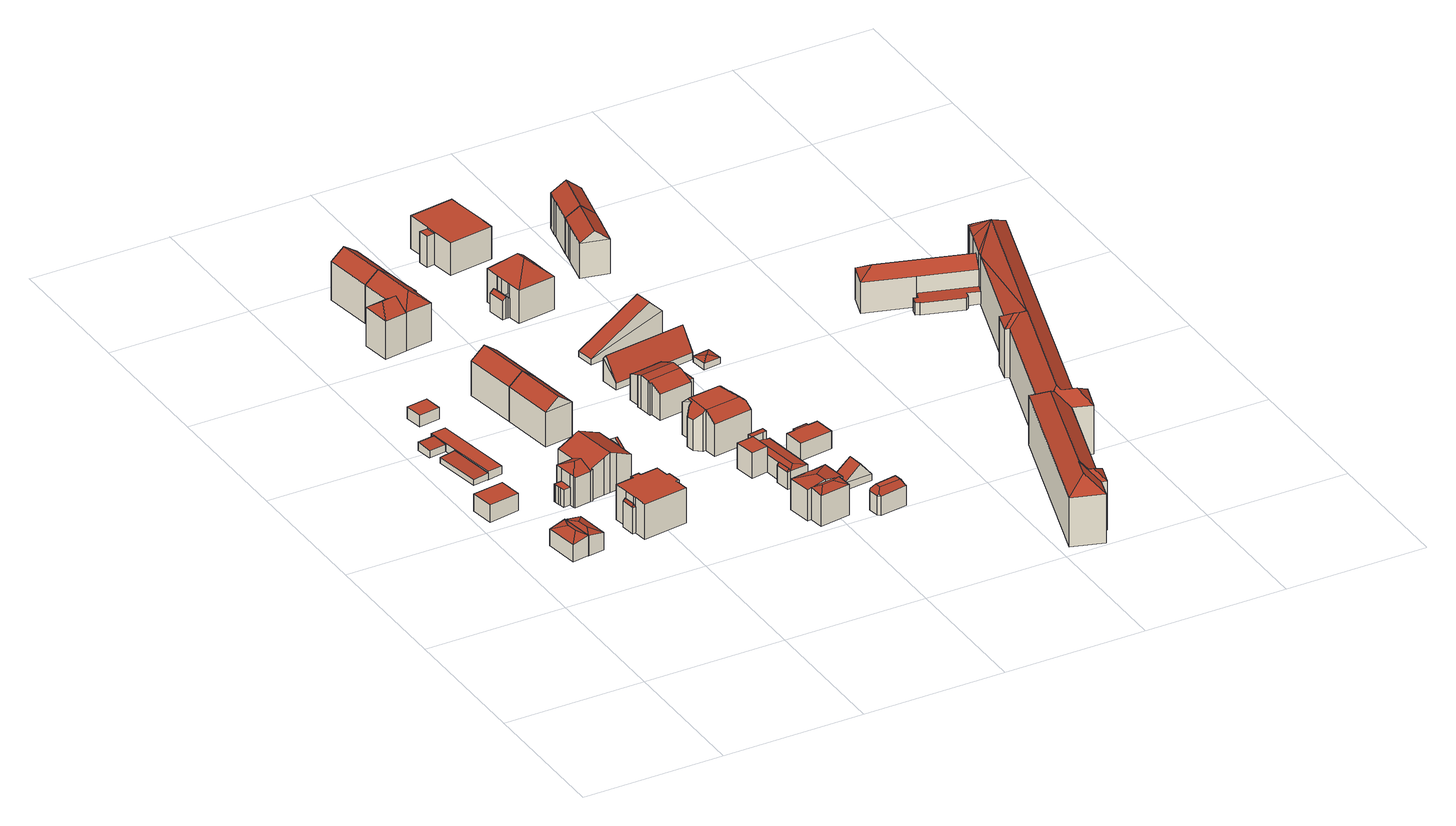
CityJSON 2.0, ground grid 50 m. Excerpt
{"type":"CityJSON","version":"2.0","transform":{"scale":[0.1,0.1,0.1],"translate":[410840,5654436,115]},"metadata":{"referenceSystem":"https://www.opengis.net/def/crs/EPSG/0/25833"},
"CityObjects":{
"building1":{"type":"Building","attributes":{"Dachtyp_tdc":"tdcHipRoof","Gemeindeschluessel":14612000,"Dachneigung":21.79,"QualitaetDacherkennung":47,"Geometrietyp2DReferenz":"3000","measuredHeight":7.82,"function":"31001_9998","roofType":"3200"},"geometry":[{"type":"Solid","lod":"2","boundaries":[[[[0,1,2,3]],[[1,4,5,2]],[[4,6,7,5]],[[6,0,3,7]],[[4,1,8]],[[0,6,9]],[[1,0,9,8]],[[6,4,8,9]],[[3,2,5,7]]]],"semantics":{"surfaces":[{"type":"WallSurface"},{"type":"RoofSurface"},{"type":"GroundSurface"}],"values":[[0,0,0,0,1,1,1,1,2]]}}]},
"building2":{"type":"Building","attributes":{"Dachtyp_tdc":"tdcPolyFlatRoof","Gemeindeschluessel":14612000,"Dachneigung":0,"QualitaetDacherkennung":71,"Geometrietyp2DReferenz":"3000","measuredHeight":6.34,"function":"31001_9998","roofType":"1000"},"geometry":[{"type":"Solid","lod":"2","boundaries":[[[[10,11,12,13]],[[11,14,15,12]],[[14,16,17,15]],[[16,10,13,17]],[[16,14,11,10]],[[13,12,15,17]]]],"semantics":{"surfaces":[{"type":"WallSurface"},{"type":"RoofSurface"},{"type":"GroundSurface"}],"values":[[0,0,0,0,1,2]]}}]},
"building3":{"type":"Building","attributes":{"Dachtyp_tdc":"tdcHipRoof","Gemeindeschluessel":14612000,"Dachneigung":22.18,"QualitaetDacherkennung":45,"Geometrietyp2DReferenz":"3000","measuredHeight":7.83,"function":"31001_9998","roofType":"3200"},"geometry":[{"type":"Solid","lod":"2","boundaries":[[[[18,19,20,21]],[[19,22,23,20]],[[22,24,25,23]],[[24,18,21,25]],[[22,19,26]],[[18,24,27]],[[19,18,27,26]],[[24,22,26,27]],[[21,20,23,25]]]],"semantics":{"surfaces":[{"type":"WallSurface"},{"type":"RoofSurface"},{"type":"GroundSurface"}],"values":[[0,0,0,0,1,1,1,1,2]]}}]},
"building4":{"type":"Building","attributes":{"Dachtyp_tdc":"tdcPolyFlatRoof","Gemeindeschluessel":14612000,"Dachneigung":3.37,"QualitaetDacherkennung":84,"Geometrietyp2DReferenz":"3000","measuredHeight":2.33,"function":"31001_2463","roofType":"2100"},"geometry":[{"type":"Solid","lod":"2","boundaries":[[[[28,29,30,31]],[[29,32,33,30]],[[32,34,35,33]],[[34,28,31,35]],[[34,32,29,28]],[[31,30,33,35]]]],"semantics":{"surfaces":[{"type":"WallSurface"},{"type":"RoofSurface"},{"type":"GroundSurface"}],"values":[[0,0,0,0,1,2]]}}]},
"building5":{"type":"Building","attributes":{"Dachtyp_tdc":"tdcPolyFlatRoof","Gemeindeschluessel":14612000,"Dachneigung":4.13,"QualitaetDacherkennung":89,"Geometrietyp2DReferenz":"3000","measuredHeight":3.01,"function":"31001_9998","roofType":"2100"},"geometry":[{"type":"Solid","lod":"2","boundaries":[[[[36,37,38,39]],[[37,40,41,38]],[[40,42,43,41]],[[42,36,39,43]],[[42,40,37,36]],[[39,38,41,43]]]],"semantics":{"surfaces":[{"type":"WallSurface"},{"type":"RoofSurface"},{"type":"GroundSurface"}],"values":[[0,0,0,0,1,2]]}}]},
"building6":{"type":"Building","attributes":{"Dachtyp_tdc":"tdcPolyFlatRoof","Gemeindeschluessel":14612000,"Dachneigung":0,"QualitaetDacherkennung":0,"Geometrietyp2DReferenz":"3000","BezugspunktDach":"2000","measuredHeight":3,"function":"31001_2463"},"geometry":[{"type":"MultiSurface","lod":"2","boundaries":[[[44,45,46,47,48]],[[48,47,49,50]],[[47,46,51,49]],[[46,45,52,51]],[[45,44,53,52]],[[44,48,50,53]],[[50,49,51,52,53]]],"semantics":{"surfaces":[{"type":"RoofSurface"},{"type":"WallSurface"},{"type":"GroundSurface"}],"values":[0,1,1,1,1,1,2]}}]},
"building7":{"type":"Building","attributes":{"Dachtyp_tdc":"tdcPolyFlatRoof","Gemeindeschluessel":14612000,"Dachneigung":0,"QualitaetDacherkennung":84,"Geometrietyp2DReferenz":"3000","measuredHeight":4.18,"function":"31001_9998","roofType":"1000"},"geometry":[{"type":"Solid","lod":"2","boundaries":[[[[54,55,56,57]],[[55,58,59,56]],[[58,60,61,59]],[[60,54,57,61]],[[60,58,55,54]],[[57,56,59,61]]]],"semantics":{"surfaces":[{"type":"WallSurface"},{"type":"RoofSurface"},{"type":"GroundSurface"}],"values":[[0,0,0,0,1,2]]}}]},
"building8":{"type":"Building","attributes":{"Gemeindeschluessel":14612000,"Geometrietyp2DReferenz":"3000","function":"31001_9998","roofType":"9999"},"children":["building8-1","building8-2"]},
"building8-1":{"type":"BuildingPart","attributes":{"Dachtyp_tdc":"tdcPolyFlatRoof","Dachneigung":0,"QualitaetDacherkennung":41,"Geometrietyp2DReferenz":"3000","measuredHeight":12.79,"roofType":"1000"},"parents":["building8"],"geometry":[{"type":"MultiSurface","lod":"2","boundaries":[[[62,63,64,65,66]],[[67,68,69,70,71]],[[68,72,73,69]],[[72,74,75,73]],[[74,76,77,75]],[[76,78,79,77]],[[78,80,81,79]],[[80,82,83,81]],[[82,84,85,83]],[[84,86,87,85]],[[86,88,89,87]],[[88,90,91,89]],[[90,62,66,91]],[[90,88,86,84,82,80,78,76,74,72,68,67,63,62]],[[66,65,70,69,73,75,77,79,81,83,85,87,89,91]]],"semantics":{"surfaces":[{"type":"WallSurface"},{"type":"RoofSurface"},{"type":"GroundSurface"}],"values":[0,0,0,0,0,0,0,0,0,0,0,0,0,1,2]}}]},
"building8-2":{"type":"BuildingPart","attributes":{"Dachtyp_tdc":"tdcFreeFormRoof","Dachneigung":64.71,"QualitaetDacherkennung":29,"Geometrietyp2DReferenz":"3000","measuredHeight":10.61,"roofType":"5000"},"parents":["building8"],"geometry":[{"type":"MultiSurface","lod":"2","boundaries":[[[92,93,94,95]],[[93,71,70,94]],[[64,92,95,65]],[[96,71,93]],[[97,96,93,92]],[[97,92,64]],[[96,97,64,71]],[[95,94,70,65]]],"semantics":{"surfaces":[{"type":"WallSurface"},{"type":"RoofSurface"},{"type":"GroundSurface"}],"values":[0,0,0,1,1,1,1,2]}}]},
"building9":{"type":"Building","attributes":{"Gemeindeschluessel":14612000,"Geometrietyp2DReferenz":"3000","function":"31001_9998","roofType":"9999"},"children":["building9-1","building9-2","building9-3","building9-4","building9-5"]},
"building9-1":{"type":"BuildingPart","attributes":{"Dachtyp_tdc":"tdcPolyFlatRoof","Dachneigung":31.11,"QualitaetDacherkennung":33,"Geometrietyp2DReferenz":"3000","measuredHeight":11.98,"roofType":"2100"},"parents":["building9"],"geometry":[{"type":"MultiSurface","lod":"2","boundaries":[[[98,99,100,101]],[[99,102,103,100]],[[102,104,105,103]],[[104,102,99,98,106]],[[101,100,103,105,107]]],"semantics":{"surfaces":[{"type":"WallSurface"},{"type":"RoofSurface"},{"type":"GroundSurface"}],"values":[0,0,0,1,2]}}]},
"building9-2":{"type":"BuildingPart","attributes":{"Dachtyp_tdc":"tdcGableRoof","Dachneigung":34.7,"QualitaetDacherkennung":36,"Geometrietyp2DReferenz":"3000","measuredHeight":12.9,"roofType":"3100"},"parents":["building9"],"geometry":[{"type":"MultiSurface","lod":"2","boundaries":[[[108,109,110,111]],[[109,112,113,110]],[[114,108,111,115]],[[116,117,118,119,120]],[[109,119,118,121,112]],[[108,120,119,109]],[[114,116,120,108]],[[111,110,113,115]]],"semantics":{"surfaces":[{"type":"WallSurface"},{"type":"RoofSurface"},{"type":"GroundSurface"}],"values":[0,0,0,1,1,0,0,2]}}]},
"building9-3":{"type":"BuildingPart","attributes":{"Dachtyp_tdc":"tdcGableRoof","Dachneigung":24.29,"QualitaetDacherkennung":57,"Geometrietyp2DReferenz":"3000","measuredHeight":14.57,"roofType":"3100"},"parents":["building9"],"geometry":[{"type":"MultiSurface","lod":"2","boundaries":[[[122,123,124,125]],[[123,126,101,124]],[[126,98,101]],[[127,105,104]],[[127,128,129,105]],[[128,130,115,129]],[[130,116,114,115]],[[131,113,112]],[[131,132,133,113]],[[132,134,135,133]],[[134,136,137,135]],[[136,138,139,137]],[[138,140,141,139]],[[140,142,143,141]],[[136,134,132,131,121,117,130,128,127,144]],[[144,126,123,122,145,146,142,140,138,136]],[[143,147,148,125,124,101,107,105,129,115,113,133,135,137,139,141]],[[142,146,147,143]]],"semantics":{"surfaces":[{"type":"WallSurface"},{"type":"RoofSurface"},{"type":"GroundSurface"}],"values":[0,0,0,0,0,0,0,0,0,0,0,0,0,0,1,1,2,0]}}]},
"building9-4":{"type":"BuildingPart","attributes":{"Dachtyp_tdc":"tdcHipAndGableRoof","Dachneigung":22.16,"QualitaetDacherkennung":74,"Geometrietyp2DReferenz":"3000","measuredHeight":13.07,"roofType":"5000"},"parents":["building9"],"geometry":[{"type":"MultiSurface","lod":"2","boundaries":[[[146,149,150,147]],[[149,151,152,150]],[[151,153,154,155,152]],[[156,157,158]],[[156,159,160,157]],[[159,161,122,125,160]],[[159,156,153,151,162]],[[151,149,146,163,162]],[[163,161,159,162]],[[147,150,152,155,157,160,125,148]]],"semantics":{"surfaces":[{"type":"WallSurface"},{"type":"RoofSurface"},{"type":"GroundSurface"}],"values":[0,0,0,0,0,0,1,1,1,2]}}]},
"building9-5":{"type":"BuildingPart","attributes":{"Dachtyp_tdc":"tdcPolyFlatRoof","Dachneigung":0,"QualitaetDacherkennung":52,"Geometrietyp2DReferenz":"3000","measuredHeight":6.39,"roofType":"1000"},"parents":["building9"],"geometry":[{"type":"MultiSurface","lod":"2","boundaries":[[[164,165,166,167]],[[165,168,169,166]],[[168,170,171,169]],[[170,172,173,171]],[[172,158,157,173]],[[154,164,167,155]],[[154,158,172,170,168,165,164]],[[167,166,169,171,173,157,155]]],"semantics":{"surfaces":[{"type":"WallSurface"},{"type":"RoofSurface"},{"type":"GroundSurface"}],"values":[0,0,0,0,0,0,1,2]}}]},
"building10":{"type":"Building","attributes":{"Dachtyp_tdc":"tdcGableRoof","Gemeindeschluessel":14612000,"Dachneigung":37.25,"QualitaetDacherkennung":83,"Geometrietyp2DReferenz":"3000","measuredHeight":16.45,"function":"31001_9998","roofType":"3100"},"geometry":[{"type":"Solid","lod":"2","boundaries":[[[[174,175,176,177]],[[175,178,179,176]],[[178,180,181,179]],[[180,174,177,181]],[[178,175,182]],[[174,180,183]],[[175,174,183,182]],[[180,178,182,183]],[[177,176,179,181]]]],"semantics":{"surfaces":[{"type":"WallSurface"},{"type":"RoofSurface"},{"type":"GroundSurface"}],"values":[[0,0,0,0,0,0,1,1,2]]}}]},
"building11":{"type":"Building","attributes":{"Dachtyp_tdc":"tdcGableRoof","Gemeindeschluessel":14612000,"Dachneigung":37.24,"QualitaetDacherkennung":81,"Geometrietyp2DReferenz":"3000","measuredHeight":16.46,"function":"31001_9998","roofType":"3100"},"geometry":[{"type":"Solid","lod":"2","boundaries":[[[[180,184,185,181]],[[184,186,187,185]],[[186,174,177,187]],[[174,180,181,177]],[[186,184,188]],[[180,174,183]],[[184,180,183,188]],[[174,186,188,183]],[[181,185,187,177]]]],"semantics":{"surfaces":[{"type":"WallSurface"},{"type":"RoofSurface"},{"type":"GroundSurface"}],"values":[[0,0,0,0,0,0,1,1,2]]}}]},
"building12":{"type":"Building","attributes":{"Gemeindeschluessel":14612000,"Geometrietyp2DReferenz":"3000","function":"31001_9998","roofType":"9999"},"children":["building12-1","building12-2"]},
"building12-1":{"type":"BuildingPart","attributes":{"Dachtyp_tdc":"tdcHipAndGableRoof","Dachneigung":36.06,"QualitaetDacherkennung":76,"Geometrietyp2DReferenz":"3000","measuredHeight":17.64,"roofType":"5000"},"parents":["building12"],"geometry":[{"type":"MultiSurface","lod":"2","boundaries":[[[189,190,191,192]],[[190,193,194,191]],[[193,195,196,197,194]],[[193,190,198]],[[190,189,199,200,198]],[[195,193,198,200]],[[192,191,194,197]]],"semantics":{"surfaces":[{"type":"WallSurface"},{"type":"RoofSurface"},{"type":"GroundSurface"}],"values":[0,0,0,1,1,1,2]}}]},
"building12-2":{"type":"BuildingPart","attributes":{"Dachtyp_tdc":"tdcHipAndGableRoof","Dachneigung":36.67,"QualitaetDacherkennung":79,"Geometrietyp2DReferenz":"3000","measuredHeight":17.68,"roofType":"5000"},"parents":["building12"],"geometry":[{"type":"MultiSurface","lod":"2","boundaries":[[[201,202,203,204]],[[202,205,206,203]],[[205,207,208,206]],[[207,209,210,208]],[[209,211,212,210]],[[211,213,214,212]],[[213,215,189,192,214]],[[196,216,217,197]],[[216,201,204,217]],[[215,213,218]],[[213,211,209,207,205,202,201,218]],[[201,216,196,219,199,215,218]],[[204,203,206,208,210,212,214,192,197,217]]],"semantics":{"surfaces":[{"type":"WallSurface"},{"type":"RoofSurface"},{"type":"GroundSurface"}],"values":[0,0,0,0,0,0,0,0,0,1,1,1,2]}}]},
"building13":{"type":"Building","attributes":{"Dachtyp_tdc":"tdcGableRoof","Gemeindeschluessel":14612000,"Dachneigung":36.15,"QualitaetDacherkennung":89,"Geometrietyp2DReferenz":"3000","measuredHeight":17.68,"function":"31001_9998","roofType":"3100"},"geometry":[{"type":"Solid","lod":"2","boundaries":[[[[216,220,221,222]],[[220,223,224,221]],[[223,202,225,224]],[[202,216,222,225]],[[223,220,226]],[[216,202,227]],[[220,216,227,226]],[[202,223,226,227]],[[222,221,224,225]]]],"semantics":{"surfaces":[{"type":"WallSurface"},{"type":"RoofSurface"},{"type":"GroundSurface"}],"values":[[0,0,0,0,0,0,1,1,2]]}}]},
"building14":{"type":"Building","attributes":{"Gemeindeschluessel":14612000,"Geometrietyp2DReferenz":"3000","function":"31001_9998","roofType":"9999"},"children":["building14-1","building14-2","building14-3"]},
"building14-1":{"type":"BuildingPart","attributes":{"Dachtyp_tdc":"tdcHipAndGableRoof","Dachneigung":11.46,"QualitaetDacherkennung":75,"Geometrietyp2DReferenz":"3000","measuredHeight":12.48,"roofType":"5000"},"parents":["building14"],"geometry":[{"type":"MultiSurface","lod":"2","boundaries":[[[228,229,230,231]],[[229,232,233,230]],[[232,234,235,233]],[[234,236,235]],[[237,238,239]],[[237,240,241,238]],[[240,242,243,241]],[[242,244,245,243]],[[244,246,247,245]],[[240,237,234,232,248]],[[232,229,228,249,250,248]],[[250,251,246,244,242,240,248]],[[247,252,231,230,233,235,238,241,243,245]]],"semantics":{"surfaces":[{"type":"WallSurface"},{"type":"RoofSurface"},{"type":"GroundSurface"}],"values":[0,0,0,0,0,0,0,0,0,1,1,1,2]}}]},
"building14-2":{"type":"BuildingPart","attributes":{"Dachtyp_tdc":"tdcHipRoof","Dachneigung":13.84,"QualitaetDacherkennung":62,"Geometrietyp2DReferenz":"3000","measuredHeight":11.98,"roofType":"3200"},"parents":["building14"],"geometry":[{"type":"MultiSurface","lod":"2","boundaries":[[[253,254,255,256]],[[254,257,228,231,255]],[[258,253,256,247,246]],[[257,254,259]],[[253,258,260]],[[254,253,260,259]],[[258,251,261,249,257,259,260]],[[256,255,231,252,247]]],"semantics":{"surfaces":[{"type":"WallSurface"},{"type":"RoofSurface"},{"type":"GroundSurface"}],"values":[0,0,0,1,1,1,1,2]}}]},
"building14-3":{"type":"BuildingPart","attributes":{"Dachtyp_tdc":"tdcGableRoof","Dachneigung":20.11,"QualitaetDacherkennung":32,"Geometrietyp2DReferenz":"3000","measuredHeight":7.78,"roofType":"3100"},"parents":["building14"],"geometry":[{"type":"MultiSurface","lod":"2","boundaries":[[[236,262,263,235]],[[262,264,265,263]],[[264,239,238,265]],[[264,262,266]],[[262,236,267,266]],[[239,264,266,267]],[[235,263,265,238]]],"semantics":{"surfaces":[{"type":"WallSurface"},{"type":"RoofSurface"},{"type":"GroundSurface"}],"values":[0,0,0,0,1,1,2]}}]},
"building15":{"type":"Building","attributes":{"Gemeindeschluessel":14612000,"Geometrietyp2DReferenz":"3000","function":"31001_9998","roofType":"9999"},"children":["building15-1","building15-2","building15-3","building15-4"]},
"building15-1":{"type":"BuildingPart","attributes":{"Dachtyp_tdc":"tdcPolyFlatRoof","Dachneigung":0,"QualitaetDacherkennung":71,"Geometrietyp2DReferenz":"3000","measuredHeight":9.36,"roofType":"1000"},"parents":["building15"],"geometry":[{"type":"MultiSurface","lod":"2","boundaries":[[[268,269,270,271,272]],[[269,273,274,270]],[[273,275,276,274]],[[275,277,278,279,276]],[[277,275,273,269,268]],[[271,270,274,276,279]]],"semantics":{"surfaces":[{"type":"WallSurface"},{"type":"RoofSurface"},{"type":"GroundSurface"}],"values":[0,0,0,0,1,2]}}]},
"building15-2":{"type":"BuildingPart","attributes":{"Dachtyp_tdc":"tdcPolyFlatRoof","Dachneigung":5.28,"QualitaetDacherkennung":47,"Geometrietyp2DReferenz":"3000","measuredHeight":9.52,"roofType":"2100"},"parents":["building15"],"geometry":[{"type":"MultiSurface","lod":"2","boundaries":[[[280,281,282,283]],[[281,284,282]],[[285,286,276,275]],[[285,280,283,286]],[[285,275,281,280]],[[283,282,287,279,276,286]]],"semantics":{"surfaces":[{"type":"WallSurface"},{"type":"RoofSurface"},{"type":"GroundSurface"}],"values":[0,0,0,0,1,2]}}]},
"building15-3":{"type":"BuildingPart","attributes":{"Dachtyp_tdc":"tdcHipAndGableRoof","Dachneigung":10.03,"QualitaetDacherkennung":22,"Geometrietyp2DReferenz":"3000","measuredHeight":6.92,"roofType":"5000"},"parents":["building15"],"geometry":[{"type":"MultiSurface","lod":"2","boundaries":[[[284,288,289,282]],[[288,290,291,289]],[[290,292,293,294,291]],[[295,272,271,296,297]],[[292,290,298]],[[290,288,284,299,298]],[[299,278,272,295,292,298]],[[279,287,282,289,291,294,296,271]]],"semantics":{"surfaces":[{"type":"WallSurface"},{"type":"RoofSurface"},{"type":"GroundSurface"}],"values":[0,0,0,0,1,1,1,2]}}]},
"building15-4":{"type":"BuildingPart","attributes":{"Dachtyp_tdc":"tdcFreeFormRoof","Dachneigung":58.07,"QualitaetDacherkennung":22,"Geometrietyp2DReferenz":"3000","measuredHeight":7.32,"roofType":"5000"},"parents":["building15"],"geometry":[{"type":"MultiSurface","lod":"2","boundaries":[[[293,300,301,294]],[[300,302,303,301]],[[302,297,296,303]],[[304,297,302]],[[305,304,302,300]],[[305,300,293]],[[304,305,293,297]],[[294,301,303,296]]],"semantics":{"surfaces":[{"type":"WallSurface"},{"type":"RoofSurface"},{"type":"GroundSurface"}],"values":[0,0,0,0,1,1,1,2]}}]},
"building16":{"type":"Building","attributes":{"Dachtyp_tdc":"tdcFreeFormRoof","Gemeindeschluessel":14612000,"Dachneigung":0.602,"QualitaetDacherkennung":37,"Geometrietyp2DReferenz":"3000","measuredHeight":14.74,"function":"31001_9998","roofType":"5000"},"geometry":[{"type":"Solid","lod":"2","boundaries":[[[[306,307,308,309]],[[307,310,311,308]],[[312,313,314,315]],[[313,316,317,314]],[[316,318,319,317]],[[318,320,321,319]],[[320,322,323,321]],[[322,324,325,323]],[[324,326,327,325]],[[326,328,329,327]],[[328,330,331,329]],[[330,332,333,331]],[[332,334,335,333]],[[334,336,337,335]],[[336,338,339,337]],[[338,340,341,339]],[[340,306,309,341]],[[320,342,343,344,322]],[[326,345,346,347,334,332,330,328]],[[306,340,338,336,347,346,348,349,310,307]],[[343,342,318,316,313,312,350,351,349,348]],[[344,343,348,346,345,324]],[[326,324,345]],[[336,334,347]],[[351,310,349]],[[320,318,342]],[[324,322,344]],[[309,308,311,352,353,315,314,317,319,321,323,325,327,329,331,333,335,337,339,341]],[[310,351,352,311]],[[351,350,353,352]],[[350,312,315,353]]]],"semantics":{"surfaces":[{"type":"WallSurface"},{"type":"RoofSurface"},{"type":"GroundSurface"}],"values":[[0,0,0,0,0,0,0,0,0,0,0,0,0,0,0,0,0,1,1,1,1,1,0,0,0,0,0,2,0,0,0]]}}]},
"building17":{"type":"Building","attributes":{"Gemeindeschluessel":14612000,"Geometrietyp2DReferenz":"3000","function":"31001_9998","roofType":"9999"},"children":["building17-1","building17-2"]},
"building17-1":{"type":"BuildingPart","attributes":{"Dachtyp_tdc":"tdcCutGableRoof","Dachneigung":23.49,"QualitaetDacherkennung":43,"Geometrietyp2DReferenz":"3000","measuredHeight":12.18,"roofType":"9999"},"parents":["building17"],"geometry":[{"type":"MultiSurface","lod":"2","boundaries":[[[354,355,356,357]],[[355,358,359,356]],[[358,360,361,359]],[[360,362,363,361]],[[362,364,365,363]],[[364,366,367,365]],[[366,368,369,367]],[[368,370,371,369]],[[370,372,373,371]],[[372,374,375,373]],[[374,376,377,375]],[[376,378,379,377]],[[378,380,381,379]],[[380,382,383,381]],[[382,384,385,383]],[[384,386,387,385]],[[386,388,387]],[[362,360,358,355,354,389,390]],[[391,386,384,382,380,378,376,374,372,370,368,366,364]],[[390,391,364,362]],[[392,357,356,359,361,363,365,367,369,371,373,375,377,379,381,383,385,387,393,394]],[[389,392,395]],[[389,354,357,392]]],"semantics":{"surfaces":[{"type":"WallSurface"},{"type":"RoofSurface"},{"type":"GroundSurface"}],"values":[0,0,0,0,0,0,0,0,0,0,0,0,0,0,0,0,0,1,1,1,2,0,0]}}]},
"building17-2":{"type":"BuildingPart","attributes":{"Dachtyp_tdc":"tdcPolyFlatRoof","Dachneigung":0,"QualitaetDacherkennung":47,"Geometrietyp2DReferenz":"3000","measuredHeight":7.8,"roofType":"1000"},"parents":["building17"],"geometry":[{"type":"MultiSurface","lod":"2","boundaries":[[[396,397,398,399]],[[397,400,401,398]],[[400,402,403,401]],[[402,404,405,403]],[[404,395,392,405]],[[388,406,407,387]],[[406,408,409,407]],[[408,396,399,409]],[[408,406,388,410,411,395,404,402,400,397,396]],[[399,398,401,403,405,392,394,393,387,407,409]]],"semantics":{"surfaces":[{"type":"WallSurface"},{"type":"RoofSurface"},{"type":"GroundSurface"}],"values":[0,0,0,0,0,0,0,0,1,2]}}]},
"building18":{"type":"Building","attributes":{"Dachtyp_tdc":"tdcFreeFormRoof","Gemeindeschluessel":14612000,"Dachneigung":50.97,"QualitaetDacherkennung":62,"Geometrietyp2DReferenz":"3000","measuredHeight":9.41,"function":"31001_9998","roofType":"5000"},"geometry":[{"type":"Solid","lod":"2","boundaries":[[[[412,413,414,415]],[[413,416,417,414]],[[416,418,419,417]],[[418,420,421,419]],[[420,422,423,421]],[[422,412,415,423]],[[424,418,416,425,426]],[[424,426,427,428,420]],[[428,427,429,430,412,422]],[[429,425,416,413,430]],[[427,426,425,429]],[[413,412,430]],[[420,418,424]],[[422,420,428]],[[415,414,417,419,421,423]]]],"semantics":{"surfaces":[{"type":"WallSurface"},{"type":"RoofSurface"},{"type":"GroundSurface"}],"values":[[0,0,0,0,0,0,1,1,1,1,1,0,0,0,2]]}}]},
"building19":{"type":"Building","attributes":{"Dachtyp_tdc":"tdcGableRoof","Gemeindeschluessel":14612000,"Dachneigung":37.99,"QualitaetDacherkennung":7,"Geometrietyp2DReferenz":"3000","measuredHeight":7.53,"function":"31001_9998","roofType":"3100"},"geometry":[{"type":"Solid","lod":"2","boundaries":[[[[431,432,433,434]],[[432,435,436,433]],[[435,437,438,436]],[[437,431,434,438]],[[435,432,439]],[[431,437,440]],[[432,431,440,439]],[[437,435,439,440]],[[434,433,436,438]]]],"semantics":{"surfaces":[{"type":"WallSurface"},{"type":"RoofSurface"},{"type":"GroundSurface"}],"values":[[0,0,0,0,0,0,1,1,2]]}}]},
"building20":{"type":"Building","attributes":{"Gemeindeschluessel":14612000,"Geometrietyp2DReferenz":"3000","function":"31001_9998","roofType":"9999"},"children":["building20-1","building20-2"]},
"building20-1":{"type":"BuildingPart","attributes":{"Dachtyp_tdc":"tdcHipRoof","Dachneigung":40.77,"QualitaetDacherkennung":50,"Geometrietyp2DReferenz":"3000","measuredHeight":18.17,"roofType":"3200"},"parents":["building20"],"geometry":[{"type":"MultiSurface","lod":"2","boundaries":[[[441,442,443]],[[444,445,446,447,448,449]],[[442,450,451,452,444,449,443]],[[448,453,454,455,441,443,449]],[[456,457,458,459,460,461,462,463,464,465,466,467,468]],[[454,453,457,456,469]],[[453,448,458,457]],[[448,447,459,458]],[[447,446,460,459]],[[446,445,461,460]],[[445,444,462,461]],[[444,452,463,462]],[[452,451,464,463]],[[451,450,465,464]],[[450,442,466,465]],[[442,441,467,466]],[[441,455,468,467]],[[455,470,468]]],"semantics":{"surfaces":[{"type":"RoofSurface"},{"type":"GroundSurface"},{"type":"WallSurface"}],"values":[0,0,0,0,1,2,2,2,2,2,2,2,2,2,2,2,2,2]}}]},
"building20-2":{"type":"BuildingPart","attributes":{"Dachtyp_tdc":"tdcFreeFormRoof","Dachneigung":35.46,"QualitaetDacherkennung":11,"Geometrietyp2DReferenz":"3000","measuredHeight":7.92,"roofType":"5000"},"parents":["building20"],"geometry":[{"type":"MultiSurface","lod":"2","boundaries":[[[470,471,472,468]],[[471,473,474,472]],[[473,475,476,474]],[[475,477,478,476]],[[477,479,480,478]],[[479,481,482,480]],[[481,483,457,482]],[[483,469,456,457]],[[479,477,475,473]],[[473,471,470,469,483,481,479]],[[456,468,472,474,476,478,480,482,457]]],"semantics":{"surfaces":[{"type":"WallSurface"},{"type":"RoofSurface"},{"type":"GroundSurface"}],"values":[0,0,0,0,0,0,0,0,1,1,2]}}]},
"building21":{"type":"Building","attributes":{"Dachtyp_tdc":"tdcGableRoof","Gemeindeschluessel":14612000,"Dachneigung":57.65,"QualitaetDacherkennung":2,"Geometrietyp2DReferenz":"3000","measuredHeight":10.18,"function":"31001_2463","roofType":"3100"},"geometry":[{"type":"Solid","lod":"2","boundaries":[[[[484,485,486,487]],[[485,488,489,486]],[[488,490,491,489]],[[490,484,487,491]],[[488,485,492]],[[484,490,493]],[[485,484,493,492]],[[490,488,492,493]],[[487,486,489,491]]]],"semantics":{"surfaces":[{"type":"WallSurface"},{"type":"RoofSurface"},{"type":"GroundSurface"}],"values":[[0,0,0,0,0,0,1,1,2]]}}]},
"building22":{"type":"Building","attributes":{"Gemeindeschluessel":14612000,"Geometrietyp2DReferenz":"3000","function":"31001_9998","roofType":"9999"},"children":["building22-1","building22-2"]},
"building22-1":{"type":"BuildingPart","attributes":{"Dachtyp_tdc":"tdcPolyFlatRoof","Dachneigung":0,"QualitaetDacherkennung":74,"Geometrietyp2DReferenz":"3000","measuredHeight":6.37,"roofType":"1000"},"parents":["building22"],"geometry":[{"type":"MultiSurface","lod":"2","boundaries":[[[494,495,496,497]],[[495,498,499,496]],[[498,500,501,499]],[[500,502,503,504,501]],[[505,494,497,506,507]],[[505,502,500,498,495,494]],[[497,496,499,501,504,506]]],"semantics":{"surfaces":[{"type":"WallSurface"},{"type":"RoofSurface"},{"type":"GroundSurface"}],"values":[0,0,0,0,0,1,2]}}]},
"building22-2":{"type":"BuildingPart","attributes":{"Dachtyp_tdc":"tdcPolyFlatRoof","Dachneigung":3.52,"QualitaetDacherkennung":40,"Geometrietyp2DReferenz":"3000","measuredHeight":6.33,"roofType":"2100"},"parents":["building22"],"geometry":[{"type":"MultiSurface","lod":"2","boundaries":[[[503,508,509,504]],[[508,510,511,509]],[[510,507,506,511]],[[507,510,508,503]],[[504,509,511,506]]],"semantics":{"surfaces":[{"type":"WallSurface"},{"type":"RoofSurface"},{"type":"GroundSurface"}],"values":[0,0,0,1,2]}}]},
"building23":{"type":"Building","attributes":{"Dachtyp_tdc":"tdcGableRoof","Gemeindeschluessel":14612000,"Dachneigung":28.34,"QualitaetDacherkennung":2,"Geometrietyp2DReferenz":"3000","measuredHeight":14.34,"function":"31001_2463","roofType":"3100"},"geometry":[{"type":"Solid","lod":"2","boundaries":[[[[512,513,514,515]],[[513,516,517,514]],[[516,518,519,517]],[[518,512,515,519]],[[516,513,520]],[[512,518,521]],[[513,512,521,520]],[[518,516,520,521]],[[515,514,517,519]]]],"semantics":{"surfaces":[{"type":"WallSurface"},{"type":"RoofSurface"},{"type":"GroundSurface"}],"values":[[0,0,0,0,0,0,1,1,2]]}}]},
"building24":{"type":"Building","attributes":{"Gemeindeschluessel":14612000,"Geometrietyp2DReferenz":"3000","function":"31001_9998","roofType":"9999"},"children":["building24-1","building24-2","building24-3"]},
"building24-1":{"type":"BuildingPart","attributes":{"Dachtyp_tdc":"tdcFreeFormRoof","Dachneigung":54.72,"QualitaetDacherkennung":18,"Geometrietyp2DReferenz":"3000","measuredHeight":10.64,"roofType":"5000"},"parents":["building24"],"geometry":[{"type":"MultiSurface","lod":"2","boundaries":[[[522,523,524,525]],[[523,526,527,524]],[[526,528,529,527]],[[528,530,531,529]],[[532,530,528]],[[533,532,528,526]],[[534,533,526,523]],[[534,523,522]],[[532,533,534,522,530]],[[525,524,527,529,531]]],"semantics":{"surfaces":[{"type":"WallSurface"},{"type":"RoofSurface"},{"type":"GroundSurface"}],"values":[0,0,0,0,1,1,1,1,1,2]}}]},
"building24-2":{"type":"BuildingPart","attributes":{"Dachtyp_tdc":"tdcPolyFlatRoof","Dachneigung":0,"QualitaetDacherkennung":50,"Geometrietyp2DReferenz":"3000","measuredHeight":11.16,"roofType":"1000"},"parents":["building24"],"geometry":[{"type":"MultiSurface","lod":"2","boundaries":[[[535,536,537,538]],[[535,539,540,536]],[[537,541,542,538]],[[536,540,541,537]],[[540,539,542,541]]],"semantics":{"surfaces":[{"type":"WallSurface"},{"type":"RoofSurface"},{"type":"GroundSurface"}],"values":[0,1,2,0,0]}}]},
"building24-3":{"type":"BuildingPart","attributes":{"Dachtyp_tdc":"tdcPolyFlatRoof","Dachneigung":0,"QualitaetDacherkennung":61,"Geometrietyp2DReferenz":"3000","measuredHeight":11.93,"roofType":"1000"},"parents":["building24"],"geometry":[{"type":"MultiSurface","lod":"2","boundaries":[[[543,544,545,531,530]],[[544,546,547,545]],[[546,548,535,538,547]],[[549,550,551,542,539]],[[550,552,553,551]],[[552,554,525,553]],[[554,522,525]],[[554,552,550,549,548,546,544,543]],[[531,545,547,538,542,551,553,525]]],"semantics":{"surfaces":[{"type":"WallSurface"},{"type":"RoofSurface"},{"type":"GroundSurface"}],"values":[0,0,0,0,0,0,0,1,2]}}]},
"building25":{"type":"Building","attributes":{"Dachtyp_tdc":"tdcFreeFormRoof","Gemeindeschluessel":14612000,"Dachneigung":13.45,"QualitaetDacherkennung":88,"Geometrietyp2DReferenz":"3000","measuredHeight":3.05,"function":"31001_9998","roofType":"5000"},"geometry":[{"type":"Solid","lod":"2","boundaries":[[[[555,556,557,558]],[[556,559,560,557]],[[559,561,562,560]],[[561,555,558,562]],[[563,564,561,559]],[[563,559,556]],[[564,563,556,555]],[[564,555,561]],[[558,557,560,562]]]],"semantics":{"surfaces":[{"type":"WallSurface"},{"type":"RoofSurface"},{"type":"GroundSurface"}],"values":[[0,0,0,0,1,1,1,1,2]]}}]},
"building26":{"type":"Building","attributes":{"Dachtyp_tdc":"tdcFreeFormRoof","Gemeindeschluessel":14612000,"Dachneigung":36.78,"QualitaetDacherkennung":85,"Geometrietyp2DReferenz":"3000","measuredHeight":16.4,"function":"31001_9998","roofType":"5000"},"geometry":[{"type":"Solid","lod":"2","boundaries":[[[[565,566,567,568]],[[566,569,570,567]],[[569,571,572,570]],[[571,573,574,572]],[[573,575,576,574]],[[575,577,578,576]],[[577,579,580,578]],[[579,581,582,580]],[[581,565,568,582]],[[581,579,577,575,583,584]],[[584,583,573,571,569,566,565]],[[575,573,583]],[[565,581,584]],[[568,567,570,572,574,576,578,580,582]]]],"semantics":{"surfaces":[{"type":"WallSurface"},{"type":"RoofSurface"},{"type":"GroundSurface"}],"values":[[0,0,0,0,0,0,0,0,0,1,1,0,0,2]]}}]},
"building27":{"type":"Building","attributes":{"Dachtyp_tdc":"tdcFreeFormRoof","Gemeindeschluessel":14612000,"Dachneigung":37.23,"QualitaetDacherkennung":91,"Geometrietyp2DReferenz":"3000","measuredHeight":16.52,"function":"31001_9998","roofType":"5000"},"geometry":[{"type":"Solid","lod":"2","boundaries":[[[[585,586,587,588]],[[586,589,590,587]],[[589,591,592,590]],[[591,593,594,592]],[[593,595,596,594]],[[595,597,598,596]],[[597,599,600,598]],[[599,575,601,600]],[[575,585,588,601]],[[599,597,595,602,603,575]],[[603,602,593,591,589,586,585]],[[595,593,602]],[[585,575,603]],[[588,587,590,592,594,596,598,600,601]]]],"semantics":{"surfaces":[{"type":"WallSurface"},{"type":"RoofSurface"},{"type":"GroundSurface"}],"values":[[0,0,0,0,0,0,0,0,0,1,1,0,0,2]]}}]},
"building28":{"type":"Building","attributes":{"Dachtyp_tdc":"tdcFreeFormRoof","Gemeindeschluessel":14612000,"Dachneigung":39.03,"QualitaetDacherkennung":38,"Geometrietyp2DReferenz":"3000","measuredHeight":22.62,"function":"31001_9998","roofType":"5000"},"geometry":[{"type":"Solid","lod":"2","boundaries":[[[[604,605,606,607]],[[605,608,609,606]],[[608,610,611,609]],[[610,612,613,611]],[[612,614,615,613]],[[614,616,617,615]],[[616,618,619,617]],[[618,620,621,619]],[[620,622,623,621]],[[622,624,625,623]],[[624,626,627,625]],[[626,628,629,627]],[[628,630,631,629]],[[630,632,633,631]],[[632,634,635,633]],[[634,636,637,635]],[[636,638,639,637]],[[638,640,641,639]],[[640,642,643,641]],[[642,644,645,643]],[[644,646,647,645]],[[646,604,607,647]],[[604,648,649]],[[646,648,604]],[[644,648,646]],[[642,650,648]],[[650,642,640]],[[651,652,653,650,640,638]],[[651,638,636]],[[652,651,636,634]],[[654,655,656,653,652,634,632]],[[657,654,632,630]],[[658,659,660,657,630,628]],[[658,628,626]],[[659,658,626,624]],[[661,662,660,659,624,622]],[[661,622,620]],[[662,661,620,618]],[[655,654,657,660,662,618,616]],[[663,664,656,655,616,614]],[[663,614,612]],[[664,663,612,610]],[[648,650,653,656,664,610,608]],[[649,648,608,605]],[[649,605,604]],[[607,606,609,611,613,615,617,619,621,623,625,627,629,631,633,635,637,639,641,643,645,647]],[[642,648,644]]]],"semantics":{"surfaces":[{"type":"WallSurface"},{"type":"RoofSurface"},{"type":"GroundSurface"}],"values":[[0,0,0,0,0,0,0,0,0,0,0,0,0,0,0,0,0,0,0,0,0,0,1,1,1,1,1,1,1,1,1,1,1,1,1,1,1,1,1,1,1,1,1,1,1,2,1]]}}]},
"building29":{"type":"Building","attributes":{"Dachtyp_tdc":"tdcFreeFormRoof","Gemeindeschluessel":14612000,"Dachneigung":37.07,"QualitaetDacherkennung":65,"Geometrietyp2DReferenz":"3000","measuredHeight":14.49,"function":"31001_9998","roofType":"5000"},"geometry":[{"type":"Solid","lod":"2","boundaries":[[[[665,666,667,668]],[[666,669,647,667]],[[669,670,645,647]],[[670,671,672,645]],[[671,673,674,672]],[[673,665,668,674]],[[675,676,673]],[[670,677,675,673,671]],[[677,678,679,676,675]],[[665,676,679,666]],[[666,679,678,669]],[[669,678,677,670]],[[673,676,665]],[[668,667,647,645,672,674]]]],"semantics":{"surfaces":[{"type":"WallSurface"},{"type":"RoofSurface"},{"type":"GroundSurface"}],"values":[[0,0,0,0,0,0,1,1,1,0,0,0,0,2]]}}]},
"building30":{"type":"Building","attributes":{"Dachtyp_tdc":"tdcPolyFlatRoof","Gemeindeschluessel":14612000,"Dachneigung":6.06,"QualitaetDacherkennung":53,"Geometrietyp2DReferenz":"3000","measuredHeight":4.91,"function":"31001_9998","roofType":"2100"},"geometry":[{"type":"Solid","lod":"2","boundaries":[[[[680,681,682,683]],[[684,685,686,687]],[[685,688,689,686]],[[688,690,691,689]],[[690,692,693,691]],[[692,694,695,693]],[[694,696,697,695]],[[696,698,699,697]],[[698,680,683,699]],[[698,696,694,692,690,688,685,684,700,681,680]],[[683,682,701,687,686,689,691,693,695,697,699]],[[681,700,701,682]],[[700,684,687,701]]]],"semantics":{"surfaces":[{"type":"WallSurface"},{"type":"RoofSurface"},{"type":"GroundSurface"}],"values":[[0,0,0,0,0,0,0,0,0,1,2,0,0]]}}]},
"building31":{"type":"Building","attributes":{"Dachtyp_tdc":"tdcPolyFlatRoof","Gemeindeschluessel":14612000,"Dachneigung":3.45,"QualitaetDacherkennung":63,"Geometrietyp2DReferenz":"3000","measuredHeight":4.44,"function":"31001_9998","roofType":"2100"},"geometry":[{"type":"Solid","lod":"2","boundaries":[[[[702,703,704,705]],[[703,706,707,704]],[[706,708,709,707]],[[708,702,705,709]],[[708,706,703,702]],[[705,704,707,709]]]],"semantics":{"surfaces":[{"type":"WallSurface"},{"type":"RoofSurface"},{"type":"GroundSurface"}],"values":[[0,0,0,0,1,2]]}}]}
},
"vertices":[
[159,784,130],[176,665,130],[176,665,56],[159,784,56],[117,657,117],[117,657,56],[100,776,117],[100,776,56],[151,703,134],[146,740,134],
[128,1023,104],[18,1007,104],[18,1007,41],[128,1023,41],[6,1089,104],[6,1089,41],[116,1105,104],[116,1105,41],
[219,792,118],[235,673,118],[235,673,55],[219,792,55],[176,665,129],[176,665,55],[159,784,129],[159,784,55],[193,705,133],[187,748,133],
[58,1393,57],[115,1402,60],[115,1402,37],[58,1393,37],[140,1236,60],[140,1236,37],[83,1227,57],[83,1227,37],
[43,1434,63],[34,1490,67],[34,1490,37],[43,1434,37],[96,1499,67],[96,1499,37],[105,1443,63],[105,1443,37],
[115,1402,65],[140,1236,65],[193,1244,65],[150,1525,65],[97,1518,65],[150,1525,35],[97,1518,35],[193,1244,35],[140,1236,35],[115,1402,35],
[99,1676,76],[175,1687,76],[175,1687,34],[99,1676,34],[184,1624,76],[184,1624,34],[108,1613,76],[108,1613,34],
[393,695,161],[387,743,161],[387,743,128],[387,743,33],[393,695,33],[380,793,161],[373,841,161],[373,841,33],[380,793,33],[380,793,128],[438,850,161],[438,850,33],[436,860,161],[436,860,33],[466,864,161],[466,864,33],[467,854,161],[467,854,33],[532,863,161],[532,863,33],[538,815,161],[538,815,33],[548,816,161],[548,816,33],[555,767,161],[555,767,33],[545,766,161],[545,766,33],[552,717,161],[552,717,33],
[377,742,128],[370,792,128],[370,792,33],[377,742,33],[375,787,139],[381,747,139],
[389,1144,153],[387,1156,145],[387,1156,33],[389,1144,33],[436,1163,145],[436,1163,33],[437,1151,153],[437,1151,33],[412,1147,153],[412,1147,33],
[506,1112,137],[516,1045,137],[516,1045,33],[506,1112,33],[509,1044,137],[509,1044,33],[499,1111,137],[499,1111,33],[499,1111,140],[499,1109,142],[503,1080,162],[511,1081,162],[506,1112,140],[508,1051,142],
[343,1064,143],[332,1136,143],[332,1136,33],[343,1064,33],[389,1144,168],[437,1151,167],[492,1159,142],[492,1159,33],[499,1111,142],[509,1044,142],[515,999,142],[515,999,33],[460,991,167],[460,991,33],[435,988,179],[435,988,33],[412,985,168],[412,985,33],[363,978,147],[363,978,33],[364,972,147],[364,972,33],[412,1147,179],[349,1022,143],[356,971,143],[356,971,33],[349,1022,33],
[295,962,143],[295,962,33],[294,968,145],[294,968,33],[291,986,145],[291,986,97],[291,986,33],[285,1031,144],[285,1031,33],[285,1031,97],[282,1055,144],[282,1055,33],[343,1064,144],[323,1018,164],[349,1022,164],
[265,982,97],[263,996,97],[263,996,33],[265,982,33],[261,1005,97],[261,1005,33],[259,1019,97],[259,1019,33],[258,1028,97],[258,1028,33],
[469,1525,155],[496,1339,155],[496,1339,29],[469,1525,29],[395,1325,155],[395,1325,29],[369,1511,155],[369,1511,29],[445,1332,194],[419,1518,194],
[342,1703,155],[342,1703,29],[442,1717,155],[442,1717,29],[392,1710,194],
[295,2030,167],[215,2018,167],[215,2018,28],[295,2030,28],[201,2117,169],[201,2117,28],[280,2129,169],[280,2129,168],[280,2129,28],[236,2073,204],[294,2033,169],[287,2081,204],
[314,2242,205],[364,2249,167],[364,2249,28],[314,2242,28],[376,2169,167],[376,2169,28],[386,2170,159],[386,2170,28],[391,2139,159],[391,2139,28],[379,2137,168],[379,2137,28],[392,2044,167],[392,2044,28],[295,2030,169],[265,2235,168],[265,2235,28],[335,2089,205],[282,2116,169],
[240,2407,168],[240,2407,27],[265,2235,27],[339,2422,167],[339,2422,27],[364,2249,27],[289,2414,204],[314,2242,204],
[914,572,128],[901,570,126],[901,570,14],[914,572,14],[888,654,126],[888,654,14],[942,662,126],[942,662,14],[942,662,84],[969,666,125],[969,666,14],[969,666,76],[1023,675,125],[1023,675,14],[1036,589,125],[1036,589,14],[1023,587,128],[1023,587,14],[1022,587,128],[1022,587,14],[962,621,139],[921,573,130],[968,580,139],[1013,586,130],[968,580,14],
[1030,537,125],[921,521,125],[921,521,14],[1030,537,14],[914,572,130],[1022,587,130],[949,563,134],[991,569,134],[968,580,130],
[938,686,84],[938,686,14],[966,691,75],[966,691,14],[959,690,92],[963,665,92],
[920,858,123],[861,850,123],[861,850,30],[920,858,30],[920,858,94],[850,924,123],[850,924,30],[905,932,123],[905,932,30],[909,933,123],[909,933,94],[909,933,30],
[959,956,125],[961,940,123],[961,940,30],[959,956,30],[961,940,94],[903,948,125],[903,948,30],[935,937,30],
[975,942,92],[975,942,30],[1002,749,92],[1002,749,30],[937,740,94],[937,740,93],[937,740,30],[929,792,94],[929,792,30],[929,792,93],[959,769,99],[935,937,99],
[924,738,93],[924,738,30],[917,790,93],[917,790,30],[923,791,103],[930,745,103],
[917,1235,118],[920,1216,135],[920,1216,17],[917,1235,17],[951,1220,135],[951,1220,17],[987,1158,125],[991,1129,128],[991,1129,17],[987,1158,17],[977,1106,144],[977,1106,17],[968,1105,152],[968,1105,17],[974,1057,134],[974,1057,17],[833,1037,134],[833,1037,17],[827,1082,165],[827,1082,17],[817,1081,155],[817,1081,17],[792,1100,128],[792,1100,17],[788,1129,125],[788,1129,17],[807,1152,149],[807,1152,17],[817,1153,160],[817,1153,17],[810,1200,135],[810,1200,17],[860,1207,135],[860,1207,17],[857,1226,118],[857,1226,17],[970,1085,154],[954,1098,165],[827,1080,165],[826,1082,165],[819,1170,164],[814,1175,158],[933,1186,164],[953,1212,143],[964,1175,141],[958,1174,146],[958,1174,17],[964,1175,17],
[915,1332,105],[796,1315,105],[796,1315,9],[915,1332,9],[790,1358,124],[790,1358,9],[784,1357,124],[784,1357,9],[782,1367,129],[782,1367,9],[777,1403,131],[777,1403,9],[775,1420,123],[775,1420,9],[780,1421,123],[780,1421,9],[774,1465,104],[774,1465,9],[793,1467,104],[793,1467,9],[816,1470,104],[816,1470,9],[852,1476,104],[852,1476,9],[862,1477,104],[862,1477,9],[871,1479,104],[871,1479,9],[893,1482,104],[893,1482,9],[896,1463,112],[896,1463,9],[898,1446,120],[898,1446,9],[898,1446,87],[910,1367,121],[907,1385,129],[902,1421,131],[910,1367,9],[902,1421,9],[907,1385,9],[910,1367,87],
[921,1449,87],[934,1451,87],[934,1451,9],[921,1449,9],[936,1437,87],[936,1437,9],[943,1385,87],[943,1385,9],[945,1372,87],[945,1372,9],[912,1448,87],[912,1448,9],[916,1448,87],[916,1448,9],[902,1421,87],[907,1385,87],
[1100,531,84],[1107,541,84],[1107,541,15],[1100,531,15],[1203,554,87],[1203,554,15],[1211,499,87],[1211,499,15],[1115,486,84],[1115,486,15],[1105,493,84],[1105,493,15],[1210,499,87],[1193,535,109],[1197,509,109],[1118,500,110],[1110,490,92],[1115,521,110],[1103,535,90],
[1184,736,39],[1190,679,39],[1190,679,14],[1184,736,14],[1089,668,42],[1089,668,14],[1082,725,42],[1082,725,14],[1148,675,89],[1142,731,89],
[692,2022,133],[828,2042,131],[752,2096,193],[805,2201,131],[773,2196,131],[748,2193,132],[722,2189,132],[668,2182,133],[747,2130,193],[826,2059,131],[821,2092,131],[813,2152,131],[676,2132,133],[676,2133,133],[685,2069,133],[676,2133,12],[676,2132,12],[668,2182,12],[722,2189,12],[748,2193,12],[773,2196,12],[805,2201,12],[813,2152,12],[821,2092,12],[826,2059,12],[828,2042,12],[692,2022,12],[685,2069,12],[676,2133,80],[685,2069,80],
[678,2068,86],[678,2068,12],[671,2067,91],[671,2067,12],[657,2065,80],[657,2065,12],[648,2128,80],[648,2128,12],[662,2130,91],[662,2130,12],[668,2131,86],[668,2131,12],[676,2132,81],
[747,1588,103],[1042,1629,103],[1042,1629,20],[747,1588,20],[1051,1565,44],[1051,1565,20],[756,1523,44],[756,1523,20],[1044,1613,122],[749,1572,122],
[1164,977,78],[1174,905,78],[1174,905,14],[1164,977,14],[1055,888,78],[1055,888,14],[1045,960,78],[1045,960,14],[1079,965,78],[1079,965,77],[1079,965,14],[1130,972,78],[1130,972,14],[1130,972,77],
[1078,976,76],[1078,976,14],[1128,984,76],[1128,984,14],
[760,1688,41],[752,1751,41],[752,1751,21],[760,1688,21],[1025,1789,114],[1025,1789,21],[1034,1726,114],[1034,1726,21],[977,1782,164],[985,1719,164],
[778,2544,107],[796,2547,107],[796,2547,16],[778,2544,16],[808,2493,107],[808,2493,16],[811,2437,107],[811,2437,16],[794,2435,107],[794,2435,16],[802,2445,120],[797,2491,122],[789,2537,120],
[630,2449,128],[602,2445,128],[602,2445,16],[630,2449,16],[625,2485,128],[597,2481,128],[597,2481,16],[625,2485,16],
[794,2435,135],[800,2389,135],[800,2389,16],[642,2367,135],[642,2367,16],[630,2449,135],[625,2485,135],[613,2567,135],[613,2567,16],[772,2590,135],[772,2590,16],[778,2544,135],
[1118,1509,37],[1057,1501,37],[1057,1501,14],[1118,1509,14],[1050,1558,37],[1050,1558,14],[1110,1566,37],[1110,1566,14],[1082,1533,44],[1086,1533,44],
[983,2158,142],[1005,2256,142],[1005,2256,15],[983,2158,15],[1009,2273,142],[1009,2273,15],[1016,2306,142],[1016,2306,15],[1017,2310,142],[1017,2310,15],[1114,2288,142],[1114,2288,15],[1100,2227,142],[1100,2227,15],[1095,2204,142],[1095,2204,15],[1079,2136,142],[1079,2136,15],[1065,2299,179],[1031,2147,179],
[1017,2310,141],[1039,2407,141],[1039,2407,14],[1017,2310,14],[1043,2424,141],[1043,2424,14],[1050,2456,141],[1050,2456,14],[1051,2463,141],[1051,2463,14],[1148,2441,142],[1148,2441,14],[1134,2378,142],[1134,2378,14],[1129,2356,142],[1129,2356,14],[1114,2288,14],[1100,2452,179],[1066,2299,179],
[2045,1585,190],[2049,1597,190],[2049,1597,12],[2045,1585,12],[2162,1561,190],[2162,1561,12],[1854,586,190],[1854,586,12],[1897,573,190],[1897,573,12],[1868,481,190],[1868,481,12],[1801,503,190],[1801,503,12],[1690,148,190],[1690,148,12],[1709,144,190],[1709,144,12],[1686,71,190],[1686,71,12],[1667,77,190],[1667,77,12],[1645,7,190],[1645,7,12],[1534,42,190],[1534,42,12],[1719,629,190],[1719,629,12],[1740,621,190],[1740,621,12],[1862,1001,190],[1862,1001,12],[1846,1006,190],[1846,1006,12],[1869,1080,190],[1869,1080,12],[1884,1075,190],[1884,1075,12],[1992,1417,190],[1992,1417,12],[2001,1445,190],[2001,1445,12],[2027,1527,190],[2027,1527,12],[2088,1523,238],[2057,1581,201],[1923,1000,237],[1894,1031,221],[1910,1025,222],[1923,1000,238],[1770,559,228],[1771,562,228],[1786,570,238],[1756,553,237],[1607,80,237],[1629,150,237],[1630,150,238],[1663,116,219],[1645,121,219],[1842,540,229],[1794,555,229],
[1670,1638,124],[1804,1597,124],[1804,1597,12],[1670,1638,12],[2027,1527,124],[2001,1445,124],[1813,1504,124],[1813,1504,12],[1644,1556,124],[1644,1556,12],[1700,1585,157],[1670,1638,126],[2014,1487,157],[2027,1527,126],[1804,1597,126],
[1945,1414,59],[1937,1409,59],[1937,1409,15],[1945,1414,15],[1798,1456,59],[1783,1461,59],[1783,1461,15],[1798,1456,15],[1791,1486,62],[1791,1486,15],[1806,1481,62],[1806,1481,15],[1813,1504,64],[1813,1504,15],[2001,1445,64],[2001,1445,15],[1992,1417,61],[1992,1417,15],[1950,1430,61],[1950,1430,15],[1797,1453,59],[1797,1453,15],
[1804,1597,65],[1822,1655,61],[1822,1655,20],[1804,1597,20],[2045,1585,61],[2045,1585,20],[2027,1527,65],[2027,1527,20]
]}
